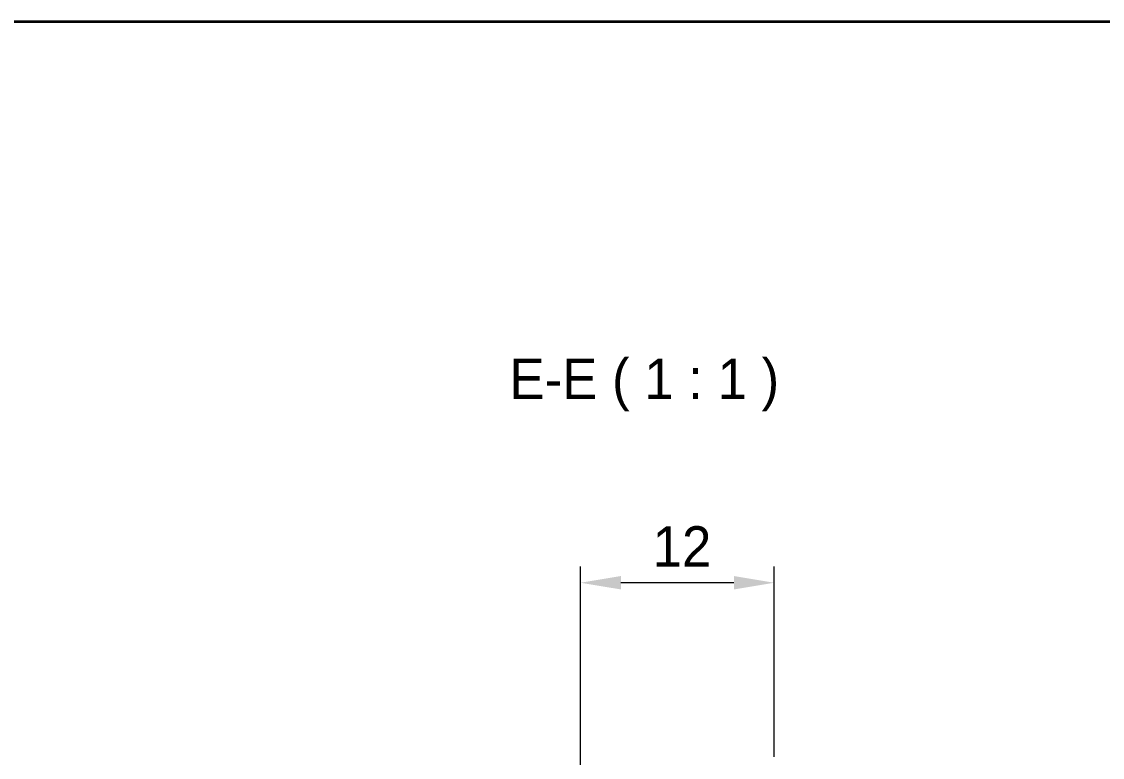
# Model space of a CAD drawing. Header units: millimetres. Extents: x 0 to 1594, y 0 to 281.
# Drawn here: x 1401.7 to 1468.7, y 235.4 to 281 of the extents above; entities that cross this region are included whole.
import ezdxf

# ---------------------------------------------------------------- set-up
doc = ezdxf.new("R2010")
doc.units = ezdxf.units.MM
doc.layers.get('Defpoints').update_dxf_attribs({"lineweight": 25})
for name, color, linetype, lineweight in [('Border (ISO)', 7, 'Continuous', 35), ('Dimension (ISO)', 7, 'Continuous', 18), ('Symbol (ISO)', 7, 'Continuous', 18)]:
    doc.layers.add(name, color=color, linetype=linetype, lineweight=lineweight)
doc.styles.add('Note Text (TK)', font='')
doc.styles.get('Note Text (TK)').set_extended_font_data('MS PGothic')
doc.dimstyles.new('Default - Method 1b (TK)', dxfattribs={"dimtxt": 2.5, "dimasz": 2.5, "dimexe": 1, "dimexo": 1.5, "dimgap": 1, "dimtad": 1, "dimtoh": 1, "dimrnd": 1e-08, "dimdsep": 46, "dimtxsty": 'Note Text (TK)', "dimcen": 0.09, "dimdle": 5, "dimclrd": 100, "dimclre": 100, "dimclrt": 7, "dimadec": 1, "dimazin": 1, "dimtfac": 1, "dimtmove": 0, "dimatfit": 3, "dimfxl": 0, "dimtolj": 1, "dimlwd": -1, "dimlwe": -1, "dimarcsym": 0})

# ---------------------------------------------------------------- blocks, each defined once
blk = doc.blocks.new('図面枠 tk図枠')
at = {"layer": 'Border (ISO)'}
blk.add_line((14.5, 289), (405.5, 289), dxfattribs=at)
blk = doc.blocks.new('*D173')
at = {"layer": 'Defpoints', "color": 0, "transparency": 16777216}
for p in [(1436.315, 246.232), (1448.312, 233.946), (1436.315, 219.561)]:
    blk.add_point(p, dxfattribs=at)
at = {"layer": 'Dimension (ISO)', "color": 100, "transparency": 16777216}
for p, q in [((1436.315, 221.061), (1436.315, 247.232)), ((1448.312, 235.446), (1448.312, 247.232)), ((1445.812, 246.232), (1438.815, 246.232))]:
    blk.add_line(p, q, dxfattribs=at)
for points in [[(1438.815, 246.649), (1438.815, 245.816), (1436.315, 246.232)], [(1445.812, 246.649), (1445.812, 245.816), (1448.312, 246.232)]]:
    blk.add_solid(points, dxfattribs=at)
at = {"layer": 'Dimension (ISO)', "color": 7, "transparency": 16777216, "insert": (1440.78, 248.482), "char_height": 2.5, "attachment_point": 4, "style": 'Note Text (TK)'}
blk.add_mtext('\\A1;12', dxfattribs=at)

msp = doc.modelspace()

# ---------------------------------------------------------------- block references
msp.add_blockref('図面枠 tk図枠', (1188.5, -8))

# ---------------------------------------------------------------- texts
at = {"layer": 'Symbol (ISO)', "color": 7, "insert": (1431.9016, 256.8628), "char_height": 2.5, "attachment_point": 7, "style": 'Note Text (TK)'}
msp.add_mtext('E-E ( 1 : 1 )', dxfattribs=at)

# ---------------------------------------------------------------- dimensions: what is measured, and where the dimension line sits
at = {"layer": 'Dimension (ISO)', "color": 100, "true_color": 0x00ff3f}
dim = msp.add_linear_dim(base=(1436.3155, 246.2324), p1=(1448.3125, 233.9455), p2=(1436.3155, 219.5608), dimstyle='Default - Method 1b (TK)', override={"dimgap": 1, "dimtoh": 0, "dimdec": 2, "dimtol": 0, "dimlim": 0, "dimtp": 0, "dimtm": 0, "dimtdec": 2, "dimtofl": 0, "dimatfit": 1}, dxfattribs=at)
dim.commit()
dim.dimension.update_dxf_attribs({"geometry": '*D173', "text_midpoint": (1442.314, 246.2324), "dimtype": 160})

doc.saveas('drawing.dxf')
